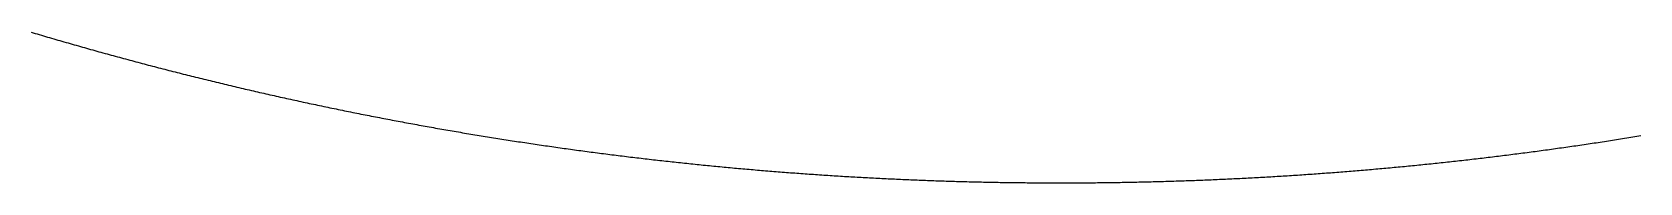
# Model space of a CAD drawing. Extents: x 6805096 to 46905100, y -25788412 to -58651.
# Drawn here: x 40138183 to 40894870, y -25788412 to -25717500 of the extents above; entities that cross this region are included whole.
import ezdxf

# ---------------------------------------------------------------- set-up
doc = ezdxf.new("R2010")
doc.units = 0

msp = doc.modelspace()

# ---------------------------------------------------------------- linework, layer by layer
at = {"layer": 'Layer 1'}
for p, q in [((40137700, -25717500), (40138665.17169, -25717787.977991)), ((40138665.17169, -25717787.977991), (40139630.419805, -25718075.358138)), ((40139630.419805, -25718075.358138), (40140595.744111, -25718362.140514)), ((40140595.744111, -25718362.140514), (40141561.144376, -25718648.32519)), ((40141561.144376, -25718648.32519), (40142526.620365, -25718933.91224)), ((40142526.620365, -25718933.91224), (40143492.171845, -25719218.901736)), ((40143492.171845, -25719218.901736), (40144457.798581, -25719503.293751)), ((40144457.798581, -25719503.293751), (40145423.500342, -25719787.088357)), ((40145423.500342, -25719787.088357), (40146389.276892, -25720070.285627)), ((40146389.276892, -25720070.285627), (40147355.127998, -25720352.885632)), ((40147355.127998, -25720352.885632), (40148321.053427, -25720634.888447)), ((40148321.053427, -25720634.888447), (40149287.052946, -25720916.294143)), ((40149287.052946, -25720916.294143), (40150253.126319, -25721197.102792)), ((40150253.126319, -25721197.102792), (40151219.273314, -25721477.314468)), ((40151219.273314, -25721477.314468), (40152185.493698, -25721756.929242)), ((40152185.493698, -25721756.929242), (40153151.787236, -25722035.947188)), ((40153151.787236, -25722035.947188), (40154118.153695, -25722314.368378)), ((40154118.153695, -25722314.368378), (40155084.592842, -25722592.192884)), ((40155084.592842, -25722592.192884), (40156051.104442, -25722869.420779)), ((40156051.104442, -25722869.420779), (40157017.688262, -25723146.052136)), ((40157017.688262, -25723146.052136), (40157984.344069, -25723422.087026)), ((40157984.344069, -25723422.087026), (40158951.071629, -25723697.525523)), ((40158951.071629, -25723697.525523), (40159917.870708, -25723972.367699)), ((40159917.870708, -25723972.367699), (40160884.741072, -25724246.613627)), ((40160884.741072, -25724246.613627), (40161851.682489, -25724520.263378)), ((40161851.682489, -25724520.263378), (40162818.694724, -25724793.317026)), ((40162818.694724, -25724793.317026), (40163785.777544, -25725065.774643)), ((40163785.777544, -25725065.774643), (40164752.930715, -25725337.636302)), ((40164752.930715, -25725337.636302), (40165720.154003, -25725608.902075)), ((40165720.154003, -25725608.902075), (40166687.447176, -25725879.572035)), ((40166687.447176, -25725879.572035), (40167654.809999, -25726149.646254)), ((40167654.809999, -25726149.646254), (40168622.242238, -25726419.124804)), ((40168622.242238, -25726419.124804), (40169589.743661, -25726688.007759)), ((40169589.743661, -25726688.007759), (40170557.314033, -25726956.295191)), ((40170557.314033, -25726956.295191), (40171524.953121, -25727223.987172)), ((40171524.953121, -25727223.987172), (40172492.660691, -25727491.083775)), ((40172492.660691, -25727491.083775), (40173460.43651, -25727757.585072)), ((40173460.43651, -25727757.585072), (40174428.280344, -25728023.491136)), ((40174428.280344, -25728023.491136), (40175396.191959, -25728288.802039)), ((40175396.191959, -25728288.802039), (40176364.171122, -25728553.517855)), ((40176364.171122, -25728553.517855), (40177332.217599, -25728817.638655)), ((40177332.217599, -25728817.638655), (40178300.331157, -25729081.164511)), ((40178300.331157, -25729081.164511), (40179268.511562, -25729344.095498)), ((40179268.511562, -25729344.095498), (40180236.75858, -25729606.431686)), ((40180236.75858, -25729606.431686), (40181205.071978, -25729868.173149)), ((40181205.071978, -25729868.173149), (40182173.451521, -25730129.319959)), ((40182173.451521, -25730129.319959), (40183141.896978, -25730389.872188)), ((40183141.896978, -25730389.872188), (40184110.408113, -25730649.82991)), ((40184110.408113, -25730649.82991), (40185078.984693, -25730909.193197)), ((40185078.984693, -25730909.193197), (40186047.626485, -25731167.96212)), ((40186047.626485, -25731167.96212), (40187016.333255, -25731426.136753)), ((40187016.333255, -25731426.136753), (40187985.104769, -25731683.717169)), ((40187985.104769, -25731683.717169), (40188953.940794, -25731940.703439)), ((40188953.940794, -25731940.703439), (40189922.841097, -25732197.095637)), ((40189922.841097, -25732197.095637), (40190891.805442, -25732452.893834)), ((40190891.805442, -25732452.893834), (40191860.833598, -25732708.098104)), ((40191860.833598, -25732708.098104), (40192829.92533, -25732962.708518)), ((40192829.92533, -25732962.708518), (40193799.080405, -25733216.72515)), ((40193799.080405, -25733216.72515), (40194768.298588, -25733470.148072)), ((40194768.298588, -25733470.148072), (40195737.579648, -25733722.977356)), ((40195737.579648, -25733722.977356), (40196706.923349, -25733975.213075)), ((40196706.923349, -25733975.213075), (40197676.329458, -25734226.855302)), ((40197676.329458, -25734226.855302), (40198645.797742, -25734477.904109)), ((40198645.797742, -25734477.904109), (40199615.327966, -25734728.359568)), ((40199615.327966, -25734728.359568), (40200584.919899, -25734978.221752)), ((40200584.919899, -25734978.221752), (40201554.573305, -25735227.490734)), ((40201554.573305, -25735227.490734), (40202524.287951, -25735476.166586)), ((40202524.287951, -25735476.166586), (40203494.063603, -25735724.24938)), ((40203494.063603, -25735724.24938), (40204463.900029, -25735971.73919)), ((40204463.900029, -25735971.73919), (40205433.796994, -25736218.636087)), ((40205433.796994, -25736218.636087), (40206403.754264, -25736464.940145)), ((40206403.754264, -25736464.940145), (40207373.771606, -25736710.651435)), ((40207373.771606, -25736710.651435), (40208343.848787, -25736955.770031)), ((40208343.848787, -25736955.770031), (40209313.985573, -25737200.296004)), ((40209313.985573, -25737200.296004), (40210284.18173, -25737444.229428)), ((40210284.18173, -25737444.229428), (40211254.437025, -25737687.570374)), ((40211254.437025, -25737687.570374), (40212224.751223, -25737930.318916)), ((40212224.751223, -25737930.318916), (40213195.124092, -25738172.475126)), ((40213195.124092, -25738172.475126), (40214165.555398, -25738414.039076)), ((40214165.555398, -25738414.039076), (40215136.044906, -25738655.010839)), ((40215136.044906, -25738655.010839), (40216106.592385, -25738895.390487)), ((40216106.592385, -25738895.390487), (40217077.197599, -25739135.178094)), ((40217077.197599, -25739135.178094), (40218047.860315, -25739374.373731)), ((40218047.860315, -25739374.373731), (40219018.5803, -25739612.977471)), ((40219018.5803, -25739612.977471), (40219989.35732, -25739850.989386)), ((40219989.35732, -25739850.989386), (40220960.191142, -25740088.40955)), ((40220960.191142, -25740088.40955), (40221931.081531, -25740325.238034)), ((40221931.081531, -25740325.238034), (40222902.028255, -25740561.474912)), ((40222902.028255, -25740561.474912), (40223873.031079, -25740797.120255)), ((40223873.031079, -25740797.120255), (40224844.08977, -25741032.174136)), ((40224844.08977, -25741032.174136), (40225815.204094, -25741266.636628)), ((40225815.204094, -25741266.636628), (40226786.373818, -25741500.507803)), ((40226786.373818, -25741500.507803), (40227757.598708, -25741733.787734)), ((40227757.598708, -25741733.787734), (40228728.878531, -25741966.476493)), ((40228728.878531, -25741966.476493), (40229700.213053, -25742198.574153)), ((40229700.213053, -25742198.574153), (40230671.602039, -25742430.080786)), ((40230671.602039, -25742430.080786), (40231643.045258, -25742660.996465)), ((40231643.045258, -25742660.996465), (40232614.542474, -25742891.321263)), ((40232614.542474, -25742891.321263), (40233586.093455, -25743121.055251)), ((40233586.093455, -25743121.055251), (40234557.697967, -25743350.198503)), ((40234557.697967, -25743350.198503), (40235529.355776, -25743578.751091)), ((40235529.355776, -25743578.751091), (40236501.066648, -25743806.713087)), ((40236501.066648, -25743806.713087), (40237472.83035, -25744034.084564)), ((40237472.83035, -25744034.084564), (40238444.646649, -25744260.865595)), ((40238444.646649, -25744260.865595), (40239416.51531, -25744487.056252)), ((40239416.51531, -25744487.056252), (40240388.436101, -25744712.656607)), ((40240388.436101, -25744712.656607), (40241360.408787, -25744937.666734)), ((40241360.408787, -25744937.666734), (40242332.433135, -25745162.086704)), ((40242332.433135, -25745162.086704), (40243304.508911, -25745385.91659)), ((40243304.508911, -25745385.91659), (40244276.635881, -25745609.156465)), ((40244276.635881, -25745609.156465), (40245248.813813, -25745831.806401)), ((40245248.813813, -25745831.806401), (40246221.042472, -25746053.866471)), ((40246221.042472, -25746053.866471), (40247193.321625, -25746275.336747)), ((40247193.321625, -25746275.336747), (40248165.651038, -25746496.217302)), ((40248165.651038, -25746496.217302), (40249138.030477, -25746716.508208)), ((40249138.030477, -25746716.508208), (40250110.45971, -25746936.209538)), ((40250110.45971, -25746936.209538), (40251082.938502, -25747155.321365)), ((40251082.938502, -25747155.321365), (40252055.466619, -25747373.84376)), ((40252055.466619, -25747373.84376), (40253028.043829, -25747591.776796)), ((40253028.043829, -25747591.776796), (40254000.669897, -25747809.120547)), ((40254000.669897, -25747809.120547), (40254973.34459, -25748025.875084)), ((40254973.34459, -25748025.875084), (40255946.067674, -25748242.04048)), ((40255946.067674, -25748242.04048), (40256918.838915, -25748457.616807)), ((40256918.838915, -25748457.616807), (40257891.658081, -25748672.604139)), ((40257891.658081, -25748672.604139), (40258864.524937, -25748887.002547)), ((40258864.524937, -25748887.002547), (40259837.43925, -25749100.812104)), ((40259837.43925, -25749100.812104), (40260810.400786, -25749314.032883)), ((40260810.400786, -25749314.032883), (40261783.409311, -25749526.664956)), ((40261783.409311, -25749526.664956), (40262756.464593, -25749738.708395)), ((40262756.464593, -25749738.708395), (40263729.566397, -25749950.163274)), ((40263729.566397, -25749950.163274), (40264702.714489, -25750161.029664)), ((40264702.714489, -25750161.029664), (40265675.908636, -25750371.307639)), ((40265675.908636, -25750371.307639), (40266649.148605, -25750580.99727)), ((40266649.148605, -25750580.99727), (40267622.434162, -25750790.098631)), ((40267622.434162, -25750790.098631), (40268595.765073, -25750998.611793)), ((40268595.765073, -25750998.611793), (40269569.141104, -25751206.53683)), ((40269569.141104, -25751206.53683), (40270542.562023, -25751413.873813)), ((40270542.562023, -25751413.873813), (40271516.027595, -25751620.622816)), ((40271516.027595, -25751620.622816), (40272489.537586, -25751826.783911)), ((40272489.537586, -25751826.783911), (40273463.091764, -25752032.35717)), ((40273463.091764, -25752032.35717), (40274436.689894, -25752237.342667)), ((40274436.689894, -25752237.342667), (40275410.331744, -25752441.740472)), ((40275410.331744, -25752441.740472), (40276384.017078, -25752645.55066)), ((40276384.017078, -25752645.55066), (40277357.745664, -25752848.773302)), ((40277357.745664, -25752848.773302), (40278331.517268, -25753051.408471)), ((40278331.517268, -25753051.408471), (40279305.331657, -25753253.45624)), ((40279305.331657, -25753253.45624), (40280279.188596, -25753454.916681)), ((40280279.188596, -25753454.916681), (40281253.087853, -25753655.789867)), ((40281253.087853, -25753655.789867), (40282227.029193, -25753856.075869)), ((40282227.029193, -25753856.075869), (40283201.012383, -25754055.774762)), ((40283201.012383, -25754055.774762), (40284175.03719, -25754254.886616)), ((40284175.03719, -25754254.886616), (40285149.103379, -25754453.411506)), ((40285149.103379, -25754453.411506), (40286123.210717, -25754651.349502)), ((40286123.210717, -25754651.349502), (40287097.358971, -25754848.700678)), ((40287097.358971, -25754848.700678), (40288071.547907, -25755045.465107)), ((40288071.547907, -25755045.465107), (40289045.777291, -25755241.64286)), ((40289045.777291, -25755241.64286), (40290020.04689, -25755437.234011)), ((40290020.04689, -25755437.234011), (40290994.356469, -25755632.238632)), ((40290994.356469, -25755632.238632), (40291968.705796, -25755826.656795)), ((40291968.705796, -25755826.656795), (40292943.094637, -25756020.488573)), ((40292943.094637, -25756020.488573), (40293917.522758, -25756213.734038)), ((40293917.522758, -25756213.734038), (40294891.989926, -25756406.393263)), ((40294891.989926, -25756406.393263), (40295866.495907, -25756598.466321)), ((40295866.495907, -25756598.466321), (40296841.040467, -25756789.953284)), ((40296841.040467, -25756789.953284), (40297815.623372, -25756980.854224)), ((40297815.623372, -25756980.854224), (40298790.24439, -25757171.169215)), ((40298790.24439, -25757171.169215), (40299764.903286, -25757360.898328)), ((40299764.903286, -25757360.898328), (40300739.599827, -25757550.041636)), ((40300739.599827, -25757550.041636), (40301714.33378, -25757738.599212)), ((40301714.33378, -25757738.599212), (40302689.10491, -25757926.571128)), ((40302689.10491, -25757926.571128), (40303663.912984, -25758113.957457)), ((40303663.912984, -25758113.957457), (40304638.757768, -25758300.758271)), ((40304638.757768, -25758300.758271), (40305613.639029, -25758486.973642)), ((40305613.639029, -25758486.973642), (40306588.556534, -25758672.603644)), ((40306588.556534, -25758672.603644), (40307563.510048, -25758857.648349)), ((40307563.510048, -25758857.648349), (40308538.499337, -25759042.107829)), ((40308538.499337, -25759042.107829), (40309513.52417, -25759225.982157)), ((40309513.52417, -25759225.982157), (40310488.58431, -25759409.271405)), ((40310488.58431, -25759409.271405), (40311463.679526, -25759591.975646)), ((40311463.679526, -25759591.975646), (40312438.809584, -25759774.094953)), ((40312438.809584, -25759774.094953), (40313413.974249, -25759955.629397)), ((40313413.974249, -25759955.629397), (40314389.173289, -25760136.579052)), ((40314389.173289, -25760136.579052), (40315364.406469, -25760316.94399)), ((40315364.406469, -25760316.94399), (40316339.673556, -25760496.724284)), ((40316339.673556, -25760496.724284), (40317314.974317, -25760675.920005)), ((40317314.974317, -25760675.920005), (40318290.308517, -25760854.531227)), ((40318290.308517, -25760854.531227), (40319265.675923, -25761032.558022)), ((40319265.675923, -25761032.558022), (40320241.076302, -25761210.000463)), ((40320241.076302, -25761210.000463), (40321216.50942, -25761386.858622)), ((40321216.50942, -25761386.858622), (40322191.975044, -25761563.132572)), ((40322191.975044, -25761563.132572), (40323167.472938, -25761738.822385)), ((40323167.472938, -25761738.822385), (40324143.002871, -25761913.928133)), ((40324143.002871, -25761913.928133), (40325118.564609, -25762088.44989)), ((40325118.564609, -25762088.44989), (40326094.157917, -25762262.387727)), ((40326094.157917, -25762262.387727), (40327069.782563, -25762435.741718)), ((40327069.782563, -25762435.741718), (40328045.438312, -25762608.511935)), ((40328045.438312, -25762608.511935), (40329021.124931, -25762780.69845)), ((40329021.124931, -25762780.69845), (40329996.842186, -25762952.301336)), ((40329996.842186, -25762952.301336), (40330972.589845, -25763123.320665)), ((40330972.589845, -25763123.320665), (40331948.367672, -25763293.75651)), ((40331948.367672, -25763293.75651), (40332924.175435, -25763463.608944)), ((40332924.175435, -25763463.608944), (40333900.0129, -25763632.878038)), ((40333900.0129, -25763632.878038), (40334875.879833, -25763801.563866)), ((40334875.879833, -25763801.563866), (40335851.776001, -25763969.6665)), ((40335851.776001, -25763969.6665), (40336827.70117, -25764137.186013)), ((40336827.70117, -25764137.186013), (40337803.655106, -25764304.122477)), ((40337803.655106, -25764304.122477), (40338779.637576, -25764470.475964)), ((40338779.637576, -25764470.475964), (40339755.648346, -25764636.246547)), ((40339755.648346, -25764636.246547), (40340731.687183, -25764801.434299)), ((40340731.687183, -25764801.434299), (40341707.753853, -25764966.039292)), ((40341707.753853, -25764966.039292), (40342683.848122, -25765130.061599)), ((40342683.848122, -25765130.061599), (40343659.969757, -25765293.501292)), ((40343659.969757, -25765293.501292), (40344636.118524, -25765456.358444)), ((40344636.118524, -25765456.358444), (40345612.29419, -25765618.633127)), ((40345612.29419, -25765618.633127), (40346588.49652, -25765780.325414)), ((40346588.49652, -25765780.325414), (40347564.725282, -25765941.435377)), ((40347564.725282, -25765941.435377), (40348540.980242, -25766101.963089)), ((40348540.980242, -25766101.963089), (40349517.261165, -25766261.908623)), ((40349517.261165, -25766261.908623), (40350493.567819, -25766421.27205)), ((40350493.567819, -25766421.27205), (40351469.89997, -25766580.053444)), ((40351469.89997, -25766580.053444), (40352446.257384, -25766738.252876)), ((40352446.257384, -25766738.252876), (40353422.639827, -25766895.87042)), ((40353422.639827, -25766895.87042), (40354399.047067, -25767052.906149)), ((40354399.047067, -25767052.906149), (40355375.478869, -25767209.360133)), ((40355375.478869, -25767209.360133), (40356351.934999, -25767365.232447)), ((40356351.934999, -25767365.232447), (40357328.415225, -25767520.523162)), ((40357328.415225, -25767520.523162), (40358304.919312, -25767675.232351)), ((40358304.919312, -25767675.232351), (40359281.447027, -25767829.360087)), ((40359281.447027, -25767829.360087), (40360257.998136, -25767982.906442)), ((40360257.998136, -25767982.906442), (40361234.572406, -25768135.871489)), ((40361234.572406, -25768135.871489), (40362211.169603, -25768288.2553)), ((40362211.169603, -25768288.2553), (40363187.789493, -25768440.057948)), ((40363187.789493, -25768440.057948), (40364164.431844, -25768591.279504)), ((40364164.431844, -25768591.279504), (40365141.09642, -25768741.920043)), ((40365141.09642, -25768741.920043), (40366117.782989, -25768891.979636)), ((40366117.782989, -25768891.979636), (40367094.491317, -25769041.458356)), ((40367094.491317, -25769041.458356), (40368071.22117, -25769190.356275)), ((40368071.22117, -25769190.356275), (40369047.972315, -25769338.673466)), ((40369047.972315, -25769338.673466), (40370024.744518, -25769486.410001)), ((40370024.744518, -25769486.410001), (40371001.537545, -25769633.565953)), ((40371001.537545, -25769633.565953), (40371978.351164, -25769780.141395)), ((40371978.351164, -25769780.141395), (40372955.185139, -25769926.136398)), ((40372955.185139, -25769926.136398), (40373932.039238, -25770071.551036)), ((40373932.039238, -25770071.551036), (40374908.913228, -25770216.385382)), ((40374908.913228, -25770216.385382), (40375885.806873, -25770360.639506)), ((40375885.806873, -25770360.639506), (40376862.719942, -25770504.313483)), ((40376862.719942, -25770504.313483), (40377839.652199, -25770647.407384)), ((40377839.652199, -25770647.407384), (40378816.603412, -25770789.921283)), ((40378816.603412, -25770789.921283), (40379793.573347, -25770931.855251)), ((40379793.573347, -25770931.855251), (40380770.561771, -25771073.209361)), ((40380770.561771, -25771073.209361), (40381747.568449, -25771213.983686)), ((40381747.568449, -25771213.983686), (40382724.593148, -25771354.178298)), ((40382724.593148, -25771354.178298), (40383701.635635, -25771493.79327)), ((40383701.635635, -25771493.79327), (40384678.695675, -25771632.828674)), ((40384678.695675, -25771632.828674), (40385655.773036, -25771771.284583)), ((40385655.773036, -25771771.284583), (40386632.867483, -25771909.161069)), ((40386632.867483, -25771909.161069), (40387609.978783, -25772046.458205)), ((40387609.978783, -25772046.458205), (40388587.106703, -25772183.176063)), ((40388587.106703, -25772183.176063), (40389564.251009, -25772319.314717)), ((40389564.251009, -25772319.314717), (40390541.411466, -25772454.874237)), ((40390541.411466, -25772454.874237), (40391518.587842, -25772589.854698)), ((40391518.587842, -25772589.854698), (40392495.779903, -25772724.256171)), ((40392495.779903, -25772724.256171), (40393472.987416, -25772858.078729)), ((40851360.962188, -25772809.668427), (40852319.384572, -25772678.338909)), ((40852319.384572, -25772678.338909), (40853277.711907, -25772546.464779)), ((40853277.711907, -25772546.464779), (40854235.943958, -25772414.046112)), ((40854235.943958, -25772414.046112), (40855194.080493, -25772281.082979)), ((40855194.080493, -25772281.082979), (40856152.121278, -25772147.575452)), ((40856152.121278, -25772147.575452), (40857110.06608, -25772013.523605)), ((40857110.06608, -25772013.523605), (40858067.914664, -25771878.92751)), ((40858067.914664, -25771878.92751), (40859025.666797, -25771743.787239)), ((40859025.666797, -25771743.787239), (40859983.322245, -25771608.102866)), ((40859983.322245, -25771608.102866), (40860940.880775, -25771471.874461)), ((40860940.880775, -25771471.874461), (40861898.342153, -25771335.102099)), ((40861898.342153, -25771335.102099), (40862855.706146, -25771197.785851)), ((40862855.706146, -25771197.785851), (40863812.972519, -25771059.925791)), ((40863812.972519, -25771059.925791), (40864770.14104, -25770921.521989)), ((40864770.14104, -25770921.521989), (40865727.211475, -25770782.57452)), ((40865727.211475, -25770782.57452), (40866684.18359, -25770643.083456)), ((40866684.18359, -25770643.083456), (40867641.057151, -25770503.048869)), ((40867641.057151, -25770503.048869), (40868597.831925, -25770362.470831)), ((40868597.831925, -25770362.470831), (40869554.507678, -25770221.349415)), ((40869554.507678, -25770221.349415), (40870511.084177, -25770079.684695)), ((40870511.084177, -25770079.684695), (40871467.561187, -25769937.476741)), ((40871467.561187, -25769937.476741), (40872423.938476, -25769794.725627)), ((40872423.938476, -25769794.725627), (40873380.21581, -25769651.431426)), ((40873380.21581, -25769651.431426), (40874336.392955, -25769507.594209)), ((40874336.392955, -25769507.594209), (40875292.469678, -25769363.21405)), ((40875292.469678, -25769363.21405), (40876248.445744, -25769218.291021)), ((40876248.445744, -25769218.291021), (40877204.320921, -25769072.825194)), ((40877204.320921, -25769072.825194), (40878160.094974, -25768926.816641)), ((40878160.094974, -25768926.816641), (40879115.767671, -25768780.265437)), ((40879115.767671, -25768780.265437), (40880071.338777, -25768633.171652)), ((40880071.338777, -25768633.171652), (40881026.808058, -25768485.53536)), ((40881026.808058, -25768485.53536), (40881982.175282, -25768337.356633)), ((40881982.175282, -25768337.356633), (40882937.440215, -25768188.635543)), ((40882937.440215, -25768188.635543), (40883892.602622, -25768039.372163)), ((40883892.602622, -25768039.372163), (40884847.662271, -25767889.566566)), ((40884847.662271, -25767889.566566), (40885802.618928, -25767739.218824)), ((40885802.618928, -25767739.218824), (40886757.472358, -25767588.32901)), ((40886757.472358, -25767588.32901), (40887712.222329, -25767436.897196)), ((40887712.222329, -25767436.897196), (40888666.868607, -25767284.923454)), ((40888666.868607, -25767284.923454), (40889621.410959, -25767132.407858)), ((40889621.410959, -25767132.407858), (40890575.84915, -25766979.35048)), ((40890575.84915, -25766979.35048), (40891530.182947, -25766825.751391)), ((40891530.182947, -25766825.751391), (40892484.412116, -25766671.610666)), ((40892484.412116, -25766671.610666), (40893438.536424, -25766516.928376)), ((40893438.536424, -25766516.928376), (40894392.555638, -25766361.704594)), ((40894392.555638, -25766361.704594), (40895346.469523, -25766205.939392)), ((40393472.987416, -25772858.078729), (40394450.210146, -25772991.322445)), ((40394450.210146, -25772991.322445), (40395427.44786, -25773123.98739)), ((40395427.44786, -25773123.98739), (40396404.700325, -25773256.073639)), ((40396404.700325, -25773256.073639), (40397381.967306, -25773387.581262)), ((40397381.967306, -25773387.581262), (40398359.248571, -25773518.510333)), ((40398359.248571, -25773518.510333), (40399336.543885, -25773648.860924)), ((40399336.543885, -25773648.860924), (40400313.853015, -25773778.633108)), ((40400313.853015, -25773778.633108), (40401291.175728, -25773907.826956)), ((40401291.175728, -25773907.826956), (40402268.511789, -25774036.442543)), ((40402268.511789, -25774036.442543), (40403245.860965, -25774164.47994)), ((40403245.860965, -25774164.47994), (40404223.223023, -25774291.939219)), ((40404223.223023, -25774291.939219), (40405200.597729, -25774418.820454)), ((40405200.597729, -25774418.820454), (40406177.98485, -25774545.123717)), ((40406177.98485, -25774545.123717), (40407155.38415, -25774670.84908)), ((40407155.38415, -25774670.84908), (40408132.795398, -25774795.996616)), ((40408132.795398, -25774795.996616), (40409110.21836, -25774920.566397)), ((40409110.21836, -25774920.566397), (40410087.652801, -25775044.558496)), ((40410087.652801, -25775044.558496), (40411065.098488, -25775167.972986)), ((40411065.098488, -25775167.972986), (40412042.555188, -25775290.809938)), ((40412042.555188, -25775290.809938), (40413020.022667, -25775413.069426)), ((40413020.022667, -25775413.069426), (40413997.500691, -25775534.751522)), ((40413997.500691, -25775534.751522), (40414974.989027, -25775655.856299)), ((40414974.989027, -25775655.856299), (40415952.487442, -25775776.383828)), ((40415952.487442, -25775776.383828), (40416929.9957, -25775896.334184)), ((40416929.9957, -25775896.334184), (40417907.51357, -25776015.707437)), ((40417907.51357, -25776015.707437), (40418885.040817, -25776134.503661)), ((40418885.040817, -25776134.503661), (40419862.577207, -25776252.722928)), ((40419862.577207, -25776252.722928), (40420840.122508, -25776370.365311)), ((40420840.122508, -25776370.365311), (40421817.676484, -25776487.430882)), ((40421817.676484, -25776487.430882), (40422795.238904, -25776603.919713)), ((40422795.238904, -25776603.919713), (40423772.809533, -25776719.831878)), ((40423772.809533, -25776719.831878), (40424750.388138, -25776835.167449)), ((40424750.388138, -25776835.167449), (40425727.974484, -25776949.926498)), ((40425727.974484, -25776949.926498), (40426705.568339, -25777064.109098)), ((40426705.568339, -25777064.109098), (40427683.169468, -25777177.715321)), ((40427683.169468, -25777177.715321), (40428660.777639, -25777290.74524)), ((40428660.777639, -25777290.74524), (40429638.392617, -25777403.198928)), ((40429638.392617, -25777403.198928), (40430616.014169, -25777515.076457)), ((40430616.014169, -25777515.076457), (40431593.642061, -25777626.377898)), ((40431593.642061, -25777626.377898), (40432571.27606, -25777737.103326)), ((40432571.27606, -25777737.103326), (40433548.915932, -25777847.252813)), ((40433548.915932, -25777847.252813), (40434526.561443, -25777956.82643)), ((40434526.561443, -25777956.82643), (40435504.212361, -25778065.824251)), ((40435504.212361, -25778065.824251), (40436481.86845, -25778174.246348)), ((40436481.86845, -25778174.246348), (40437459.529478, -25778282.092794)), ((40437459.529478, -25778282.092794), (40438437.19521, -25778389.363661)), ((40438437.19521, -25778389.363661), (40439414.865415, -25778496.059021)), ((40439414.865415, -25778496.059021), (40440392.539856, -25778602.178948)), ((40440392.539856, -25778602.178948), (40441370.218302, -25778707.723513)), ((40441370.218302, -25778707.723513), (40442347.900519, -25778812.69279)), ((40442347.900519, -25778812.69279), (40443325.586272, -25778917.08685)), ((40443325.586272, -25778917.08685), (40444303.275328, -25779020.905767)), ((40444303.275328, -25779020.905767), (40445280.967455, -25779124.149612)), ((40445280.967455, -25779124.149612), (40446258.662417, -25779226.818459)), ((40446258.662417, -25779226.818459), (40447236.359981, -25779328.91238)), ((40447236.359981, -25779328.91238), (40448214.059915, -25779430.431447)), ((40448214.059915, -25779430.431447), (40449191.761983, -25779531.375733)), ((40449191.761983, -25779531.375733), (40450169.465953, -25779631.74531)), ((40450169.465953, -25779631.74531), (40451147.171591, -25779731.540251)), ((40451147.171591, -25779731.540251), (40452124.878663, -25779830.760629)), ((40452124.878663, -25779830.760629), (40453102.586936, -25779929.406516)), ((40453102.586936, -25779929.406516), (40454080.296176, -25780027.477984)), ((40454080.296176, -25780027.477984), (40455058.00615, -25780124.975107)), ((40455058.00615, -25780124.975107), (40456035.716623, -25780221.897956)), ((40456035.716623, -25780221.897956), (40457013.427362, -25780318.246604)), ((40457013.427362, -25780318.246604), (40457991.138135, -25780414.021123)), ((40786942.380254, -25780364.323049), (40787906.638763, -25780269.647662)), ((40787906.638763, -25780269.647662), (40788870.817875, -25780174.422804)), ((40788870.817875, -25780174.422804), (40789834.917356, -25780078.648549)), ((40789834.917356, -25780078.648549), (40790798.936973, -25779982.324969)), ((40790798.936973, -25779982.324969), (40791762.876492, -25779885.452137)), ((40791762.876492, -25779885.452137), (40792726.73568, -25779788.030125)), ((40792726.73568, -25779788.030125), (40793690.514303, -25779690.059006)), ((40793690.514303, -25779690.059006), (40794654.212127, -25779591.538852)), ((40794654.212127, -25779591.538852), (40795617.828918, -25779492.469736)), ((40795617.828918, -25779492.469736), (40796581.364444, -25779392.85173)), ((40796581.364444, -25779392.85173), (40797544.81847, -25779292.684907)), ((40797544.81847, -25779292.684907), (40798508.190763, -25779191.969339)), ((40798508.190763, -25779191.969339), (40799471.481089, -25779090.7051)), ((40799471.481089, -25779090.7051), (40800434.689215, -25778988.89226)), ((40800434.689215, -25778988.89226), (40801397.814907, -25778886.530894)), ((40801397.814907, -25778886.530894), (40802360.857931, -25778783.621072)), ((40802360.857931, -25778783.621072), (40803323.818054, -25778680.162869)), ((40803323.818054, -25778680.162869), (40804286.695042, -25778576.156357)), ((40804286.695042, -25778576.156357), (40805249.488661, -25778471.601607)), ((40805249.488661, -25778471.601607), (40806212.198679, -25778366.498693)), ((40806212.198679, -25778366.498693), (40807174.824861, -25778260.847687)), ((40807174.824861, -25778260.847687), (40808137.366973, -25778154.648662)), ((40808137.366973, -25778154.648662), (40809099.824783, -25778047.901689)), ((40809099.824783, -25778047.901689), (40810062.198056, -25777940.606843)), ((40810062.198056, -25777940.606843), (40811024.486558, -25777832.764194)), ((40811024.486558, -25777832.764194), (40811986.690057, -25777724.373817)), ((40811986.690057, -25777724.373817), (40812948.808319, -25777615.435782)), ((40812948.808319, -25777615.435782), (40813910.841109, -25777505.950163)), ((40813910.841109, -25777505.950163), (40814872.788195, -25777395.917033)), ((40814872.788195, -25777395.917033), (40815834.649343, -25777285.336463)), ((40815834.649343, -25777285.336463), (40816796.424319, -25777174.208527)), ((40816796.424319, -25777174.208527), (40817758.112889, -25777062.533296)), ((40817758.112889, -25777062.533296), (40818719.71482, -25776950.310844)), ((40818719.71482, -25776950.310844), (40819681.229879, -25776837.541243)), ((40819681.229879, -25776837.541243), (40820642.657831, -25776724.224565)), ((40820642.657831, -25776724.224565), (40821603.998443, -25776610.360883)), ((40821603.998443, -25776610.360883), (40822565.251481, -25776495.950269)), ((40822565.251481, -25776495.950269), (40823526.416713, -25776380.992797)), ((40823526.416713, -25776380.992797), (40824487.493903, -25776265.488538)), ((40824487.493903, -25776265.488538), (40825448.482819, -25776149.437565)), ((40825448.482819, -25776149.437565), (40826409.383228, -25776032.839951)), ((40826409.383228, -25776032.839951), (40827370.194894, -25775915.695767)), ((40827370.194894, -25775915.695767), (40828330.917585, -25775798.005088)), ((40828330.917585, -25775798.005088), (40829291.551067, -25775679.767984)), ((40829291.551067, -25775679.767984), (40830252.095107, -25775560.984529)), ((40830252.095107, -25775560.984529), (40831212.549471, -25775441.654796)), ((40831212.549471, -25775441.654796), (40832172.913925, -25775321.778856)), ((40832172.913925, -25775321.778856), (40833133.188235, -25775201.356782)), ((40833133.188235, -25775201.356782), (40834093.372169, -25775080.388647)), ((40834093.372169, -25775080.388647), (40835053.465492, -25774958.874524)), ((40835053.465492, -25774958.874524), (40836013.467971, -25774836.814484)), ((40836013.467971, -25774836.814484), (40836973.379372, -25774714.208601)), ((40836973.379372, -25774714.208601), (40837933.199461, -25774591.056946)), ((40837933.199461, -25774591.056946), (40838892.928005, -25774467.359593)), ((40838892.928005, -25774467.359593), (40839852.564771, -25774343.116614)), ((40839852.564771, -25774343.116614), (40840812.109525, -25774218.328081)), ((40840812.109525, -25774218.328081), (40841771.562032, -25774092.994067)), ((40841771.562032, -25774092.994067), (40842730.92206, -25773967.114645)), ((40842730.92206, -25773967.114645), (40843690.189375, -25773840.689886)), ((40843690.189375, -25773840.689886), (40844649.363744, -25773713.719864)), ((40844649.363744, -25773713.719864), (40845608.444931, -25773586.204652)), ((40845608.444931, -25773586.204652), (40846567.432705, -25773458.144321)), ((40846567.432705, -25773458.144321), (40847526.326831, -25773329.538944)), ((40847526.326831, -25773329.538944), (40848485.127076, -25773200.388593)), ((40848485.127076, -25773200.388593), (40849443.833207, -25773070.693342)), ((40849443.833207, -25773070.693342), (40850402.444988, -25772940.453262)), ((40850402.444988, -25772940.453262), (40851360.962188, -25772809.668427)), ((40457991.138135, -25780414.021123), (40458968.848706, -25780509.221587)), ((40458968.848706, -25780509.221587), (40459946.558842, -25780603.848068)), ((40459946.558842, -25780603.848068), (40460924.268311, -25780697.900637)), ((40460924.268311, -25780697.900637), (40461901.976877, -25780791.379369)), ((40461901.976877, -25780791.379369), (40462879.684308, -25780884.284334)), ((40462879.684308, -25780884.284334), (40463857.39037, -25780976.615607)), ((40463857.39037, -25780976.615607), (40464835.094829, -25781068.373259)), ((40464835.094829, -25781068.373259), (40465812.797452, -25781159.557362)), ((40465812.797452, -25781159.557362), (40466790.498005, -25781250.16799)), ((40466790.498005, -25781250.16799), (40467768.196254, -25781340.205215)), ((40467768.196254, -25781340.205215), (40468745.891967, -25781429.669109)), ((40468745.891967, -25781429.669109), (40469723.584908, -25781518.559746)), ((40469723.584908, -25781518.559746), (40470701.274845, -25781606.877196)), ((40470701.274845, -25781606.877196), (40471678.961544, -25781694.621534)), ((40471678.961544, -25781694.621534), (40472656.644771, -25781781.792831)), ((40472656.644771, -25781781.792831), (40473634.324293, -25781868.39116)), ((40473634.324293, -25781868.39116), (40474611.999877, -25781954.416594)), ((40474611.999877, -25781954.416594), (40475589.671287, -25782039.869204)), ((40475589.671287, -25782039.869204), (40476567.338292, -25782124.749065)), ((40476567.338292, -25782124.749065), (40477545.000657, -25782209.056247)), ((40477545.000657, -25782209.056247), (40478522.658149, -25782292.790824)), ((40478522.658149, -25782292.790824), (40479500.310533, -25782375.952869)), ((40479500.310533, -25782375.952869), (40480477.957577, -25782458.542453)), ((40480477.957577, -25782458.542453), (40481455.599047, -25782540.559649)), ((40481455.599047, -25782540.559649), (40482433.234709, -25782622.00453)), ((40482433.234709, -25782622.00453), (40483410.86433, -25782702.877168)), ((40483410.86433, -25782702.877168), (40484388.487676, -25782783.177636)), ((40484388.487676, -25782783.177636), (40485366.104513, -25782862.906007)), ((40485366.104513, -25782862.906007), (40486343.714608, -25782942.062352)), ((40486343.714608, -25782942.062352), (40487321.317726, -25783020.646745)), ((40487321.317726, -25783020.646745), (40488298.913636, -25783098.659257)), ((40488298.913636, -25783098.659257), (40489276.502102, -25783176.099962)), ((40489276.502102, -25783176.099962), (40490254.082891, -25783252.968932)), ((40490254.082891, -25783252.968932), (40491231.655771, -25783329.26624)), ((40491231.655771, -25783329.26624), (40492209.220506, -25783404.991957)), ((40492209.220506, -25783404.991957), (40493186.776863, -25783480.146157)), ((40493186.776863, -25783480.146157), (40494164.32461, -25783554.728912)), ((40494164.32461, -25783554.728912), (40495141.863511, -25783628.740294)), ((40495141.863511, -25783628.740294), (40496119.393335, -25783702.180377)), ((40496119.393335, -25783702.180377), (40497096.913846, -25783775.049232)), ((40497096.913846, -25783775.049232), (40498074.424811, -25783847.346933)), ((40498074.424811, -25783847.346933), (40499051.925997, -25783919.073551)), ((40499051.925997, -25783919.073551), (40500029.417171, -25783990.229159)), ((40500029.417171, -25783990.229159), (40501006.898097, -25784060.81383)), ((40501006.898097, -25784060.81383), (40501984.368544, -25784130.827636)), ((40501984.368544, -25784130.827636), (40502961.828277, -25784200.27065)), ((40502961.828277, -25784200.27065), (40503939.277062, -25784269.142945)), ((40503939.277062, -25784269.142945), (40504916.714667, -25784337.444592)), ((40504916.714667, -25784337.444592), (40505894.140857, -25784405.175664)), ((40505894.140857, -25784405.175664), (40506871.555399, -25784472.336235)), ((40506871.555399, -25784472.336235), (40507848.958059, -25784538.926376)), ((40507848.958059, -25784538.926376), (40508826.348603, -25784604.946159)), ((40508826.348603, -25784604.946159), (40509803.726798, -25784670.395659)), ((40509803.726798, -25784670.395659), (40510781.092411, -25784735.274946)), ((40510781.092411, -25784735.274946), (40511758.445208, -25784799.584093)), ((40511758.445208, -25784799.584093), (40512735.784954, -25784863.323174)), ((40512735.784954, -25784863.323174), (40513713.111417, -25784926.49226)), ((40513713.111417, -25784926.49226), (40514690.424363, -25784989.091424)), ((40514690.424363, -25784989.091424), (40515667.723558, -25785051.120739)), ((40515667.723558, -25785051.120739), (40516645.008769, -25785112.580277)), ((40516645.008769, -25785112.580277), (40517622.279761, -25785173.470111)), ((40517622.279761, -25785173.470111), (40518599.536302, -25785233.790313)), ((40518599.536302, -25785233.790313), (40519576.778158, -25785293.540955)), ((40519576.778158, -25785293.540955), (40520554.005095, -25785352.722111)), ((40520554.005095, -25785352.722111), (40521531.21688, -25785411.333853)), ((40521531.21688, -25785411.333853), (40522508.413278, -25785469.376252)), ((40522508.413278, -25785469.376252), (40523485.594057, -25785526.849383)), ((40523485.594057, -25785526.849383), (40524462.758983, -25785583.753317)), ((40524462.758983, -25785583.753317), (40525439.907821, -25785640.088127)), ((40525439.907821, -25785640.088127), (40526417.040339, -25785695.853885)), ((40526417.040339, -25785695.853885), (40527394.156303, -25785751.050664)), ((40527394.156303, -25785751.050664), (40528371.255479, -25785805.678536)), ((40528371.255479, -25785805.678536), (40529348.337634, -25785859.737575)), ((40529348.337634, -25785859.737575), (40530325.402534, -25785913.227851)), ((40530325.402534, -25785913.227851), (40531302.449945, -25785966.149439)), ((40531302.449945, -25785966.149439), (40532279.479633, -25786018.502411)), ((40532279.479633, -25786018.502411), (40533256.491366, -25786070.286838)), ((40533256.491366, -25786070.286838), (40534233.48491, -25786121.502794)), ((40534233.48491, -25786121.502794), (40535210.46003, -25786172.150351)), ((40535210.46003, -25786172.150351), (40536187.416494, -25786222.229582)), ((40536187.416494, -25786222.229582), (40537164.354067, -25786271.740559)), ((40537164.354067, -25786271.740559), (40538141.272517, -25786320.683354)), ((40538141.272517, -25786320.683354), (40539118.171609, -25786369.058041)), ((40539118.171609, -25786369.058041), (40540095.051109, -25786416.864691)), ((40540095.051109, -25786416.864691), (40541071.910785, -25786464.103378)), ((40541071.910785, -25786464.103378), (40542048.750403, -25786510.774173)), ((40542048.750403, -25786510.774173), (40543025.569728, -25786556.87715)), ((40543025.569728, -25786556.87715), (40544002.368528, -25786602.412381)), ((40544002.368528, -25786602.412381), (40544979.146568, -25786647.379938)), ((40544979.146568, -25786647.379938), (40545955.903616, -25786691.779894)), ((40545955.903616, -25786691.779894), (40546932.639437, -25786735.612321)), ((40546932.639437, -25786735.612321), (40547909.353798, -25786778.877292)), ((40547909.353798, -25786778.877292), (40548886.046466, -25786821.574879)), ((40548886.046466, -25786821.574879), (40549862.717206, -25786863.705156)), ((40549862.717206, -25786863.705156), (40550839.365785, -25786905.268194)), ((40550839.365785, -25786905.268194), (40551815.991969, -25786946.264066)), ((40551815.991969, -25786946.264066), (40552792.595526, -25786986.692845)), ((40552792.595526, -25786986.692845), (40553769.17622, -25787026.554602)), ((40553769.17622, -25787026.554602), (40554745.733819, -25787065.849412)), ((40554745.733819, -25787065.849412), (40555722.268089, -25787104.577345)), ((40555722.268089, -25787104.577345), (40556698.778797, -25787142.738475)), ((40556698.778797, -25787142.738475), (40557675.265708, -25787180.332874)), ((40557675.265708, -25787180.332874), (40558651.728589, -25787217.360615)), ((40558651.728589, -25787217.360615), (40559628.167207, -25787253.82177)), ((40559628.167207, -25787253.82177), (40560604.581328, -25787289.716412)), ((40560604.581328, -25787289.716412), (40561580.970718, -25787325.044613)), ((40561580.970718, -25787325.044613), (40562557.335143, -25787359.806446)), ((40562557.335143, -25787359.806446), (40563533.674371, -25787394.001983)), ((40563533.674371, -25787394.001983), (40564509.988167, -25787427.631297)), ((40564509.988167, -25787427.631297), (40565486.276297, -25787460.694461)), ((40565486.276297, -25787460.694461), (40566462.538529, -25787493.191546)), ((40566462.538529, -25787493.191546), (40567438.774629, -25787525.122626)), ((40567438.774629, -25787525.122626), (40568414.984362, -25787556.487772)), ((40568414.984362, -25787556.487772), (40569391.167496, -25787587.287059)), ((40569391.167496, -25787587.287059), (40570367.323797, -25787617.520557)), ((40570367.323797, -25787617.520557), (40571343.45303, -25787647.188339)), ((40571343.45303, -25787647.188339), (40572319.554963, -25787676.290479)), ((40572319.554963, -25787676.290479), (40573295.629362, -25787704.827048)), ((40573295.629362, -25787704.827048), (40574271.675993, -25787732.79812)), ((40574271.675993, -25787732.79812), (40575247.694623, -25787760.203766)), ((40575247.694623, -25787760.203766), (40576223.685018, -25787787.044059)), ((40576223.685018, -25787787.044059), (40577199.646944, -25787813.319072)), ((40577199.646944, -25787813.319072), (40578175.580168, -25787839.028877)), ((40578175.580168, -25787839.028877), (40579151.484457, -25787864.173547)), ((40579151.484457, -25787864.173547), (40580127.359575, -25787888.753154)), ((40580127.359575, -25787888.753154), (40581103.205291, -25787912.76777)), ((40663917.860735, -25787896.65817), (40664890.303828, -25787872.354942)), ((40664890.303828, -25787872.354942), (40665862.697193, -25787847.493034)), ((40665862.697193, -25787847.493034), (40666835.040596, -25787822.072518)), ((40666835.040596, -25787822.072518), (40667807.333805, -25787796.093466)), ((40667807.333805, -25787796.093466), (40668779.576585, -25787769.555951)), ((40668779.576585, -25787769.555951), (40669751.768703, -25787742.460046)), ((40669751.768703, -25787742.460046), (40670723.909925, -25787714.805823)), ((40670723.909925, -25787714.805823), (40671696.000018, -25787686.593354)), ((40671696.000018, -25787686.593354), (40672668.038748, -25787657.822713)), ((40672668.038748, -25787657.822713), (40673640.025881, -25787628.493971)), ((40673640.025881, -25787628.493971), (40674611.961184, -25787598.607202)), ((40674611.961184, -25787598.607202), (40675583.844423, -25787568.162477)), ((40675583.844423, -25787568.162477), (40676555.675364, -25787537.159869)), ((40676555.675364, -25787537.159869), (40677527.453774, -25787505.599451)), ((40677527.453774, -25787505.599451), (40678499.17942, -25787473.481295)), ((40678499.17942, -25787473.481295), (40679470.852068, -25787440.805474)), ((40679470.852068, -25787440.805474), (40680442.471483, -25787407.572061)), ((40680442.471483, -25787407.572061), (40681414.037433, -25787373.781127)), ((40681414.037433, -25787373.781127), (40682385.549683, -25787339.432745)), ((40682385.549683, -25787339.432745), (40683357.008001, -25787304.526989)), ((40683357.008001, -25787304.526989), (40684328.412153, -25787269.06393)), ((40684328.412153, -25787269.06393), (40685299.761904, -25787233.04364)), ((40685299.761904, -25787233.04364), (40686271.057022, -25787196.466193)), ((40686271.057022, -25787196.466193), (40687242.297272, -25787159.331662)), ((40687242.297272, -25787159.331662), (40688213.482422, -25787121.640117)), ((40688213.482422, -25787121.640117), (40689184.612237, -25787083.391633)), ((40689184.612237, -25787083.391633), (40690155.686484, -25787044.586281)), ((40690155.686484, -25787044.586281), (40691126.70493, -25787005.224135)), ((40691126.70493, -25787005.224135), (40692097.667339, -25786965.305266)), ((40692097.667339, -25786965.305266), (40693068.57348, -25786924.829747)), ((40693068.57348, -25786924.829747), (40694039.423119, -25786883.797651)), ((40694039.423119, -25786883.797651), (40695010.216021, -25786842.20905)), ((40695010.216021, -25786842.20905), (40695980.951953, -25786800.064016)), ((40695980.951953, -25786800.064016), (40696951.630682, -25786757.362623)), ((40696951.630682, -25786757.362623), (40697922.251974, -25786714.104943)), ((40697922.251974, -25786714.104943), (40698892.815595, -25786670.291048)), ((40698892.815595, -25786670.291048), (40699863.321312, -25786625.92101)), ((40699863.321312, -25786625.92101), (40700833.768892, -25786580.994903)), ((40700833.768892, -25786580.994903), (40701804.158099, -25786535.512799)), ((40701804.158099, -25786535.512799), (40702774.488701, -25786489.474771)), ((40702774.488701, -25786489.474771), (40703744.760465, -25786442.88089)), ((40703744.760465, -25786442.88089), (40704714.973156, -25786395.73123)), ((40704714.973156, -25786395.73123), (40705685.126542, -25786348.025862)), ((40705685.126542, -25786348.025862), (40706655.220388, -25786299.76486)), ((40706655.220388, -25786299.76486), (40707625.25446, -25786250.948296)), ((40707625.25446, -25786250.948296), (40708595.228526, -25786201.576243)), ((40708595.228526, -25786201.576243), (40709565.142351, -25786151.648772)), ((40709565.142351, -25786151.648772), (40710534.995702, -25786101.165958)), ((40710534.995702, -25786101.165958), (40711504.788346, -25786050.127871)), ((40711504.788346, -25786050.127871), (40712474.520048, -25785998.534585)), ((40712474.520048, -25785998.534585), (40713444.190575, -25785946.386172)), ((40713444.190575, -25785946.386172), (40714413.799694, -25785893.682705)), ((40714413.799694, -25785893.682705), (40715383.347171, -25785840.424256)), ((40715383.347171, -25785840.424256), (40716352.832772, -25785786.610898)), ((40716352.832772, -25785786.610898), (40717322.256263, -25785732.242703)), ((40717322.256263, -25785732.242703), (40718291.617412, -25785677.319744)), ((40718291.617412, -25785677.319744), (40719260.915984, -25785621.842093)), ((40719260.915984, -25785621.842093), (40720230.151745, -25785565.809823)), ((40720230.151745, -25785565.809823), (40721199.324463, -25785509.223006)), ((40721199.324463, -25785509.223006), (40722168.433903, -25785452.081715)), ((40722168.433903, -25785452.081715), (40723137.479833, -25785394.386022)), ((40723137.479833, -25785394.386022), (40724106.462017, -25785336.136001)), ((40724106.462017, -25785336.136001), (40725075.380224, -25785277.331723)), ((40725075.380224, -25785277.331723), (40726044.234218, -25785217.973261)), ((40726044.234218, -25785217.973261), (40727013.023767, -25785158.060687)), ((40727013.023767, -25785158.060687), (40727981.748637, -25785097.594075)), ((40727981.748637, -25785097.594075), (40728950.408593, -25785036.573496)), ((40728950.408593, -25785036.573496), (40729919.003404, -25784974.999023)), ((40729919.003404, -25784974.999023), (40730887.532834, -25784912.870728)), ((40730887.532834, -25784912.870728), (40731855.996651, -25784850.188685)), ((40731855.996651, -25784850.188685), (40732824.394621, -25784786.952966)), ((40732824.394621, -25784786.952966), (40733792.72651, -25784723.163642)), ((40733792.72651, -25784723.163642), (40734760.992084, -25784658.820788)), ((40734760.992084, -25784658.820788), (40735729.19111, -25784593.924474)), ((40735729.19111, -25784593.924474), (40736697.323355, -25784528.474774)), ((40736697.323355, -25784528.474774), (40737665.388584, -25784462.471761)), ((40737665.388584, -25784462.471761), (40738633.386564, -25784395.915506)), ((40738633.386564, -25784395.915506), (40739601.317062, -25784328.806083)), ((40739601.317062, -25784328.806083), (40740569.179843, -25784261.143564)), ((40740569.179843, -25784261.143564), (40741536.974675, -25784192.928021)), ((40741536.974675, -25784192.928021), (40742504.701323, -25784124.159527)), ((40742504.701323, -25784124.159527), (40743472.359555, -25784054.838154)), ((40743472.359555, -25784054.838154), (40744439.949135, -25783984.963975)), ((40744439.949135, -25783984.963975), (40745407.469832, -25783914.537063)), ((40745407.469832, -25783914.537063), (40746374.92141, -25783843.557489)), ((40746374.92141, -25783843.557489), (40747342.303637, -25783772.025328)), ((40747342.303637, -25783772.025328), (40748309.616279, -25783699.94065)), ((40748309.616279, -25783699.94065), (40749276.859103, -25783627.303529)), ((40749276.859103, -25783627.303529), (40750244.031873, -25783554.114037)), ((40750244.031873, -25783554.114037), (40751211.134358, -25783480.372246)), ((40751211.134358, -25783480.372246), (40752178.166324, -25783406.07823)), ((40752178.166324, -25783406.07823), (40753145.127536, -25783331.232061)), ((40753145.127536, -25783331.232061), (40754112.017761, -25783255.83381)), ((40754112.017761, -25783255.83381), (40755078.836766, -25783179.883551)), ((40755078.836766, -25783179.883551), (40756045.584317, -25783103.381357)), ((40756045.584317, -25783103.381357), (40757012.26018, -25783026.327299)), ((40757012.26018, -25783026.327299), (40757978.864122, -25782948.721451)), ((40757978.864122, -25782948.721451), (40758945.39591, -25782870.563885)), ((40758945.39591, -25782870.563885), (40759911.855308, -25782791.854672)), ((40759911.855308, -25782791.854672), (40760878.242085, -25782712.593887)), ((40760878.242085, -25782712.593887), (40761844.556005, -25782632.781601)), ((40761844.556005, -25782632.781601), (40762810.796837, -25782552.417887)), ((40762810.796837, -25782552.417887), (40763776.964345, -25782471.502818)), ((40763776.964345, -25782471.502818), (40764743.058297, -25782390.036465)), ((40764743.058297, -25782390.036465), (40765709.078459, -25782308.018902)), ((40765709.078459, -25782308.018902), (40766675.024597, -25782225.450201)), ((40766675.024597, -25782225.450201), (40767640.896477, -25782142.330435)), ((40767640.896477, -25782142.330435), (40768606.693866, -25782058.659675)), ((40768606.693866, -25782058.659675), (40769572.416531, -25781974.437996)), ((40769572.416531, -25781974.437996), (40770538.064237, -25781889.665468)), ((40770538.064237, -25781889.665468), (40771503.636752, -25781804.342165)), ((40771503.636752, -25781804.342165), (40772469.133841, -25781718.468159)), ((40772469.133841, -25781718.468159), (40773434.555271, -25781632.043523)), ((40773434.555271, -25781632.043523), (40774399.900808, -25781545.068329)), ((40774399.900808, -25781545.068329), (40775365.170218, -25781457.54265)), ((40775365.170218, -25781457.54265), (40776330.363269, -25781369.466558)), ((40776330.363269, -25781369.466558), (40777295.479726, -25781280.840126)), ((40777295.479726, -25781280.840126), (40778260.519356, -25781191.663426)), ((40778260.519356, -25781191.663426), (40779225.481925, -25781101.936531)), ((40779225.481925, -25781101.936531), (40780190.3672, -25781011.659514)), ((40780190.3672, -25781011.659514), (40781155.174947, -25780920.832446)), ((40781155.174947, -25780920.832446), (40782119.904931, -25780829.455401)), ((40782119.904931, -25780829.455401), (40783084.556921, -25780737.528451)), ((40783084.556921, -25780737.528451), (40784049.130682, -25780645.051668)), ((40784049.130682, -25780645.051668), (40785013.62598, -25780552.025125)), ((40785013.62598, -25780552.025125), (40785978.042582, -25780458.448895)), ((40785978.042582, -25780458.448895), (40786942.380254, -25780364.323049)), ((40581103.205291, -25787912.76777), (40582079.02137, -25787936.217469)), ((40582079.02137, -25787936.217469), (40583054.807579, -25787959.102323)), ((40583054.807579, -25787959.102323), (40584030.563684, -25787981.422404)), ((40584030.563684, -25787981.422404), (40585006.289451, -25788003.177785)), ((40585006.289451, -25788003.177785), (40585981.984647, -25788024.368539)), ((40585981.984647, -25788024.368539), (40586957.649038, -25788044.994737)), ((40586957.649038, -25788044.994737), (40587933.282391, -25788065.056453)), ((40587933.282391, -25788065.056453), (40588908.884472, -25788084.553759)), ((40588908.884472, -25788084.553759), (40589884.455048, -25788103.486727)), ((40589884.455048, -25788103.486727), (40590859.993884, -25788121.85543)), ((40590859.993884, -25788121.85543), (40591835.500747, -25788139.659941)), ((40591835.500747, -25788139.659941), (40592810.975404, -25788156.900332)), ((40592810.975404, -25788156.900332), (40593786.41762, -25788173.576675)), ((40593786.41762, -25788173.576675), (40594761.827164, -25788189.689044)), ((40594761.827164, -25788189.689044), (40595737.203799, -25788205.23751)), ((40595737.203799, -25788205.23751), (40596712.547294, -25788220.222147)), ((40596712.547294, -25788220.222147), (40597687.857414, -25788234.643026)), ((40597687.857414, -25788234.643026), (40598663.133926, -25788248.50022)), ((40598663.133926, -25788248.50022), (40599638.376597, -25788261.793802)), ((40599638.376597, -25788261.793802), (40600613.585191, -25788274.523844)), ((40600613.585191, -25788274.523844), (40601588.759477, -25788286.690419)), ((40601588.759477, -25788286.690419), (40602563.899221, -25788298.2936)), ((40602563.899221, -25788298.2936), (40603539.004188, -25788309.333458)), ((40603539.004188, -25788309.333458), (40604514.074145, -25788319.810067)), ((40604514.074145, -25788319.810067), (40605489.108858, -25788329.723498)), ((40605489.108858, -25788329.723498), (40606464.108095, -25788339.073825)), ((40606464.108095, -25788339.073825), (40607439.071621, -25788347.86112)), ((40607439.071621, -25788347.86112), (40608413.999202, -25788356.085455)), ((40608413.999202, -25788356.085455), (40609388.890606, -25788363.746904)), ((40609388.890606, -25788363.746904), (40610363.745598, -25788370.845538)), ((40610363.745598, -25788370.845538), (40611338.563945, -25788377.381429)), ((40611338.563945, -25788377.381429), (40612313.345413, -25788383.354652)), ((40612313.345413, -25788383.354652), (40613288.089768, -25788388.765277)), ((40613288.089768, -25788388.765277), (40614262.796778, -25788393.613379)), ((40614262.796778, -25788393.613379), (40615237.466208, -25788397.899028)), ((40615237.466208, -25788397.899028), (40616212.097825, -25788401.622298)), ((40616212.097825, -25788401.622298), (40617186.691394, -25788404.783261)), ((40617186.691394, -25788404.783261), (40618161.246684, -25788407.38199)), ((40618161.246684, -25788407.38199), (40619135.763459, -25788409.418557)), ((40619135.763459, -25788409.418557), (40620110.241487, -25788410.893035)), ((40620110.241487, -25788410.893035), (40621084.680533, -25788411.805496)), ((40621084.680533, -25788411.805496), (40622059.080364, -25788412.156013)), ((40622059.080364, -25788412.156013), (40623033.440746, -25788411.944658)), ((40623033.440746, -25788411.944658), (40624007.761447, -25788411.171504)), ((40624007.761447, -25788411.171504), (40624982.042231, -25788409.836624)), ((40624982.042231, -25788409.836624), (40625956.282867, -25788407.940089)), ((40625956.282867, -25788407.940089), (40626930.483119, -25788405.481973)), ((40626930.483119, -25788405.481973), (40627904.642754, -25788402.462348)), ((40627904.642754, -25788402.462348), (40628878.76154, -25788398.881286)), ((40628878.76154, -25788398.881286), (40629852.839241, -25788394.738861)), ((40629852.839241, -25788394.738861), (40630826.875625, -25788390.035144)), ((40630826.875625, -25788390.035144), (40631800.870457, -25788384.770208)), ((40631800.870457, -25788384.770208), (40632774.823505, -25788378.944125)), ((40632774.823505, -25788378.944125), (40633748.734535, -25788372.556969)), ((40633748.734535, -25788372.556969), (40634722.603312, -25788365.608811)), ((40634722.603312, -25788365.608811), (40635696.429604, -25788358.099724)), ((40635696.429604, -25788358.099724), (40636670.213177, -25788350.029782)), ((40636670.213177, -25788350.029782), (40637643.953797, -25788341.399055)), ((40637643.953797, -25788341.399055), (40638617.651231, -25788332.207617)), ((40638617.651231, -25788332.207617), (40639591.305244, -25788322.45554)), ((40639591.305244, -25788322.45554), (40640564.915604, -25788312.142898)), ((40640564.915604, -25788312.142898), (40641538.482077, -25788301.269761)), ((40641538.482077, -25788301.269761), (40642512.004428, -25788289.836203)), ((40642512.004428, -25788289.836203), (40643485.482425, -25788277.842297)), ((40643485.482425, -25788277.842297), (40644458.915834, -25788265.288114)), ((40644458.915834, -25788265.288114), (40645432.304422, -25788252.173728)), ((40645432.304422, -25788252.173728), (40646405.647953, -25788238.499211)), ((40646405.647953, -25788238.499211), (40647378.946196, -25788224.264636)), ((40647378.946196, -25788224.264636), (40648352.198916, -25788209.470074)), ((40648352.198916, -25788209.470074), (40649325.40588, -25788194.115599)), ((40649325.40588, -25788194.115599), (40650298.566855, -25788178.201283)), ((40650298.566855, -25788178.201283), (40651271.681605, -25788161.727198)), ((40651271.681605, -25788161.727198), (40652244.749899, -25788144.693418)), ((40652244.749899, -25788144.693418), (40653217.771502, -25788127.100014)), ((40653217.771502, -25788127.100014), (40654190.746181, -25788108.947059)), ((40654190.746181, -25788108.947059), (40655163.673701, -25788090.234626)), ((40655163.673701, -25788090.234626), (40656136.553831, -25788070.962787)), ((40656136.553831, -25788070.962787), (40657109.386335, -25788051.131615)), ((40657109.386335, -25788051.131615), (40658082.17098, -25788030.741182)), ((40658082.17098, -25788030.741182), (40659054.907533, -25788009.791561)), ((40659054.907533, -25788009.791561), (40660027.59576, -25787988.282824)), ((40660027.59576, -25787988.282824), (40661000.235427, -25787966.215044)), ((40661000.235427, -25787966.215044), (40661972.826301, -25787943.588293)), ((40661972.826301, -25787943.588293), (40662945.368148, -25787920.402644)), ((40662945.368148, -25787920.402644), (40663917.860735, -25787896.65817))]:
    msp.add_line(p, q, dxfattribs=at)

doc.saveas('drawing.dxf')
